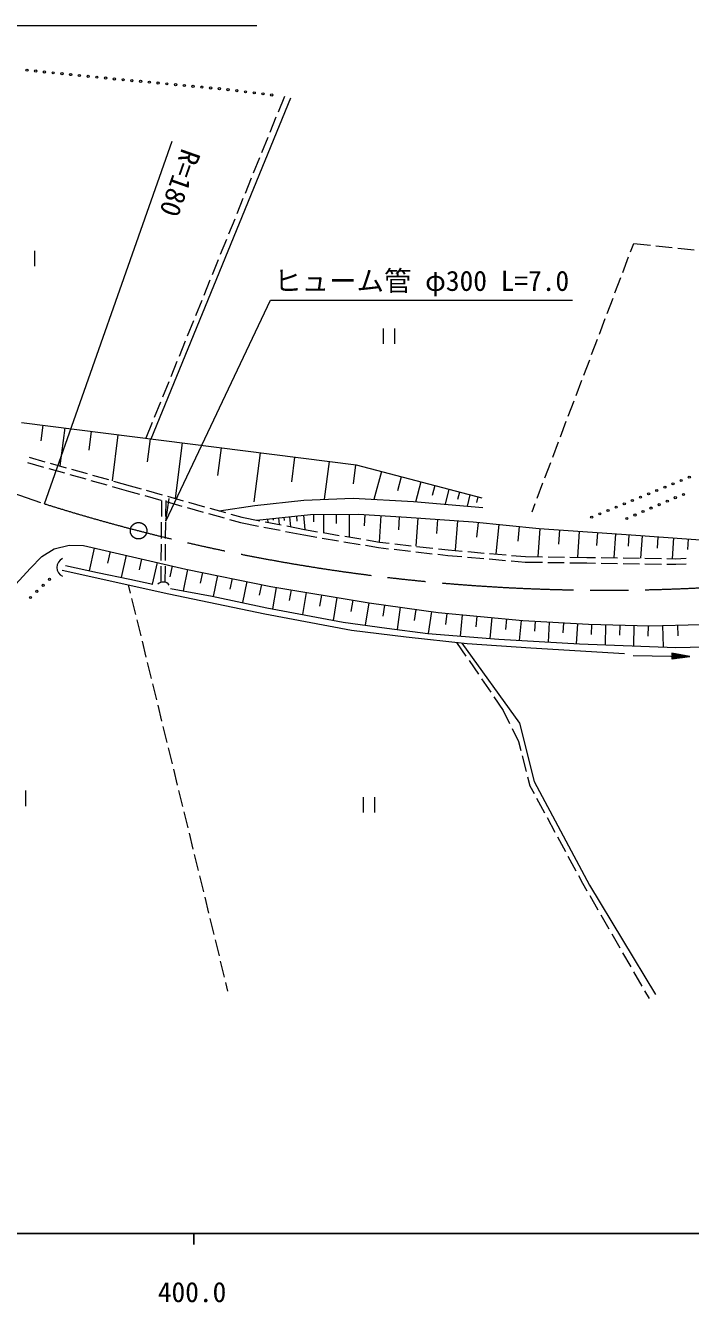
# Model space of a CAD drawing. Units: millimetres, scale not verified. Extents: x 40000 to 680000, y 20000 to 380000.
# Drawn here: x 452679 to 513230, y 198715 to 315000 of the extents above; entities that cross this region are included whole.
import ezdxf
from ezdxf.enums import TextEntityAlignment as Align

# ---------------------------------------------------------------- set-up
doc = ezdxf.new("R2010")
doc.units = ezdxf.units.MM
doc.header["$LTSCALE"] = 1000
doc.linetypes.add('CHAIN', pattern=[18.5, 12, -1.5, 3.5, -1.5])
for name, color, linetype, lineweight in [('M-BMK', 2, 'CHAIN', 13), ('M-STR-HTXT', 7, 'Continuous', 13), ('M-TTL-BAND', 7, 'Continuous', 25), ('M-WORK', 1, 'Continuous', 13)]:
    doc.layers.add(name, color=color, linetype=linetype, lineweight=lineweight)
doc.styles.add('ＭＳ ゴシック', font='')
doc.styles.get('ＭＳ ゴシック').set_extended_font_data('MS Gothic')

msp = doc.modelspace()

# ---------------------------------------------------------------- linework, layer by layer
at = {"layer": 'M-BMK'}
msp.add_line((425211, 281552), (454395, 271451), dxfattribs=at)
msp.add_circle((462973, 268992), 750, dxfattribs=at)
msp.add_arc((505522, 433581), 170000, 252.49728, 280.53592, dxfattribs=at)
at = {"layer": 'M-STR-HTXT'}
for p, q in [((454395, 271451), (466027, 304462)), ((465454, 269866), (465768, 271930))]:
    msp.add_line(p, q, dxfattribs=at)
for points in [[(432500, 283000), (445000, 315000), (473750, 315000)], [(465454, 269866), (475000, 290000), (502500, 290000)]]:
    msp.add_lwpolyline(points, dxfattribs=at)
at = {"layer": 'M-TTL-BAND'}
for p, q in [((40000, 205000), (579000, 205000)), ((468000, 205000), (468000, 204000))]:
    msp.add_line(p, q, dxfattribs=at)
at = {"layer": 'M-WORK'}
for p, q in [((464118, 277355), (476837, 308402)), ((476254, 308542), (475674, 307112)), ((475486, 306649), (474923, 305259)), ((474735, 304795), (474172, 303405)), ((473984, 302942), (473420, 301552)), ((473233, 301088), (472669, 299698)), ((472481, 299235), (471918, 297844)), ((471730, 297381), (471167, 295991)), ((470979, 295528), (470415, 294137)), ((453521, 293086), (453521, 294486)), ((507774, 294389), (508062, 295148)), ((508062, 295148), (509584, 294988)), ((510081, 294936), (511573, 294779)), ((512070, 294727), (513562, 294570)), ((470228, 293674), (469664, 292284)), ((507065, 292519), (507597, 293922)), ((506356, 290649), (506888, 292051)), ((469476, 291820), (468913, 290430)), ((468725, 289967), (468162, 288577)), ((505647, 288779), (506179, 290181)), ((467974, 288113), (467410, 286723)), ((485244, 287405), (485244, 286005)), ((486294, 286005), (486294, 287405)), ((504938, 286909), (505470, 288311)), ((467223, 286260), (466659, 284870)), ((504229, 285039), (504761, 286441)), ((466471, 284406), (465908, 283016)), ((503520, 283168), (504052, 284571)), ((502811, 281298), (503343, 282701)), ((465720, 282553), (465157, 281163)), ((464969, 280699), (464405, 279309)), ((502102, 279428), (502634, 280831)), ((452320, 278851), (482801, 274985)), ((454253, 278606), (454073, 277183)), ((456246, 278353), (455807, 274892)), ((458668, 278046), (458449, 276316)), ((464218, 278846), (463638, 277416)), ((501393, 277558), (501925, 278961)), ((461091, 277739), (460560, 273552)), ((464021, 277367), (463756, 275274)), ((466952, 276995), (466309, 271931)), ((500684, 275688), (501216, 277091)), ((453001, 275685), (454445, 275277)), ((470496, 276546), (470175, 274014)), ((474041, 276096), (473473, 271613)), ((477180, 275698), (476895, 273456)), ((452866, 275203), (454309, 274796)), ((454790, 274660), (456234, 274253)), ((454926, 275141), (456370, 274734)), ((456851, 274598), (458295, 274191)), ((480318, 275300), (479881, 271857)), ((482728, 274994), (482510, 273273)), ((482801, 274985), (494220, 271988)), ((499975, 273818), (500507, 275221)), ((456715, 274117), (458159, 273710)), ((458640, 273574), (460084, 273167)), ((458776, 274055), (460219, 273648)), ((460701, 273512), (462205, 273088)), ((485080, 274387), (484407, 271825)), ((486873, 273916), (486537, 272635)), ((488667, 273445), (488184, 271607)), ((499266, 271948), (499798, 273350)), ((460565, 273031), (462069, 272607)), ((462069, 272607), (463070, 272325)), ((462205, 273088), (463196, 272809)), ((463551, 272189), (464995, 271782)), ((463677, 272673), (465121, 272266)), ((465602, 272131), (467046, 271724)), ((489954, 273108), (489712, 272188)), ((491240, 272770), (490882, 271404)), ((492196, 272519), (492017, 271836)), ((493152, 272268), (492881, 271235)), ((465077, 270277), (465093, 271755)), ((465458, 270277), (465473, 271754)), ((465476, 271646), (466920, 271240)), ((467401, 271104), (468845, 270697)), ((467527, 271588), (468971, 271181)), ((469452, 271046), (470896, 270639)), ((470297, 270808), (473570, 271300)), ((473570, 271300), (478019, 271780)), ((478019, 271780), (482521, 271966)), ((482521, 271966), (488009, 271646)), ((488009, 271646), (494323, 271114)), ((493875, 272078), (493740, 271562)), ((498801, 270722), (499089, 271480)), ((469326, 270562), (470770, 270155)), ((471251, 270019), (472252, 269737)), ((471377, 270503), (472368, 270224)), ((472368, 270224), (474005, 269904)), ((473727, 269958), (478630, 270468)), ((474496, 269808), (475968, 269521)), ((474722, 270062), (474753, 269758)), ((475219, 270113), (475235, 269962)), ((475717, 270165), (475780, 269558)), ((476214, 270217), (476245, 269913)), ((476711, 270268), (476806, 269357)), ((477349, 270335), (477396, 269879)), ((477987, 270401), (478122, 269101)), ((478630, 270468), (482999, 270494)), ((478899, 270469), (478903, 269816)), ((479814, 270475), (479824, 268814)), ((480976, 270482), (480981, 269652)), ((482138, 270489), (482151, 268423)), ((482999, 270494), (487369, 270228)), ((483584, 270459), (483521, 269427)), ((485028, 270371), (484881, 267963)), ((486713, 270268), (486640, 269064)), ((487369, 270228), (493443, 269802)), ((488398, 270156), (488217, 267580)), ((490201, 270029), (490110, 268741)), ((492004, 269903), (491815, 267211)), ((493443, 269802), (499463, 269189)), ((465057, 268278), (465072, 269777)), ((465437, 268277), (465453, 269777)), ((472252, 269737), (473903, 269415)), ((474393, 269319), (475866, 269031)), ((476356, 268935), (478007, 268613)), ((476459, 269425), (478096, 269105)), ((478096, 269105), (479281, 268906)), ((479774, 268823), (481253, 268574)), ((493887, 269756), (493751, 268414)), ((495767, 269565), (495494, 266890)), ((497639, 269375), (497503, 268037)), ((499512, 269186), (499335, 266625)), ((499463, 269189), (507823, 268611)), ((501305, 269062), (501216, 267781)), ((503097, 268938), (502934, 266573)), ((504752, 268823), (504671, 267641)), ((506408, 268709), (506257, 266524)), ((507622, 268625), (507549, 267599)), ((455301, 267352), (456660, 267672)), ((456660, 267672), (457965, 267645)), ((457965, 267645), (467276, 265507)), ((465036, 266278), (465051, 267778)), ((465416, 266277), (465432, 267777)), ((478007, 268613), (479201, 268412)), ((479694, 268329), (481173, 268080)), ((481666, 267997), (483145, 267748)), ((481746, 268491), (483225, 268242)), ((483638, 267665), (484833, 267464)), ((483718, 268159), (484903, 267959)), ((484833, 267464), (485744, 267360)), ((484903, 267959), (485804, 267856)), ((486301, 267799), (487791, 267628)), ((488288, 267571), (489778, 267400)), ((507823, 268611), (517254, 267945)), ((508821, 268541), (508676, 266488)), ((510257, 268439), (510185, 267413)), ((511694, 268338), (511560, 266446)), ((513018, 268244), (512951, 267298)), ((453090, 265541), (454155, 266660)), ((454155, 266660), (455301, 267352)), ((458940, 267421), (458465, 265352)), ((460388, 267089), (460151, 266054)), ((461837, 266756), (461373, 264739)), ((463249, 266432), (463017, 265423)), ((486241, 267303), (487731, 267132)), ((488228, 267075), (489718, 266904)), ((490215, 266847), (491127, 266743)), ((490275, 267344), (491177, 267240)), ((491127, 266743), (492414, 266633)), ((491177, 267240), (492451, 267132)), ((492912, 266590), (494407, 266463)), ((492950, 267089), (494444, 266962)), ((494905, 266421), (496400, 266293)), ((494942, 266919), (496437, 266792)), ((496935, 266749), (498210, 266641)), ((498210, 266641), (499757, 266619)), ((500257, 266612), (501757, 266590)), ((502257, 266583), (503804, 266561)), ((503804, 266561), (504591, 266549)), ((505091, 266542), (506591, 266519)), ((507091, 266512), (508590, 266490)), ((509090, 266482), (510590, 266460)), ((511090, 266453), (511876, 266441)), ((511876, 266441), (512826, 266482)), ((450026, 262210), (453090, 265541)), ((456027, 265400), (465724, 263242)), ((456312, 265817), (459245, 265184)), ((459245, 265184), (462176, 264571)), ((464661, 266108), (464208, 264134)), ((465015, 264300), (465031, 265778)), ((465396, 264300), (465411, 265777)), ((466043, 265790), (465816, 264803)), ((467426, 265476), (467022, 263528)), ((467276, 265507), (475002, 263909)), ((468790, 265194), (468588, 264220)), ((496898, 266251), (498185, 266141)), ((498185, 266141), (499741, 266119)), ((500241, 266112), (501741, 266090)), ((502241, 266083), (503797, 266061)), ((503797, 266061), (504591, 266049)), ((505091, 266042), (506591, 266019)), ((507090, 266012), (508590, 265990)), ((509090, 265982), (510590, 265960)), ((511090, 265953), (511884, 265941)), ((511884, 265941), (512847, 265983)), ((462033, 264064), (462220, 263297)), ((462176, 264571), (464280, 264118)), ((470154, 264912), (469759, 263005)), ((471488, 264636), (471291, 263683)), ((472823, 264360), (472428, 262449)), ((474160, 264083), (473963, 263128)), ((462339, 262812), (462695, 261355)), ((465724, 263242), (474462, 261431)), ((465879, 263745), (469662, 263026)), ((469662, 263026), (474644, 261987)), ((475002, 263909), (483980, 262417)), ((475502, 263826), (475179, 261884)), ((476861, 263600), (476699, 262629)), ((478220, 263374), (477886, 261366)), ((479626, 263140), (479459, 262136)), ((481032, 262907), (480686, 260829)), ((474644, 261987), (481597, 260655)), ((482486, 262665), (482314, 261626)), ((483941, 262423), (483602, 260386)), ((483980, 262417), (490267, 261538)), ((485373, 262222), (485230, 261199)), ((486805, 262022), (486522, 260000)), ((488220, 261824), (488079, 260813)), ((462814, 260869), (463171, 259412)), ((474462, 261431), (482348, 259939)), ((481597, 260655), (485566, 260122)), ((489636, 261626), (489358, 259639)), ((490267, 261538), (497966, 260819)), ((491030, 261467), (490937, 260468)), ((492428, 261336), (492248, 259401)), ((493783, 261209), (493693, 260242)), ((495138, 261083), (494960, 259177)), ((496472, 260958), (496383, 260005)), ((497806, 260833), (497635, 259001)), ((497966, 260819), (503934, 260472)), ((499092, 260753), (499039, 259835)), ((500378, 260679), (500272, 258849)), ((501659, 260604), (501606, 259689)), ((502940, 260530), (502834, 258700)), ((482348, 259939), (487330, 259326)), ((485566, 260122), (489323, 259642)), ((487330, 259326), (492898, 258713)), ((489323, 259642), (495770, 259110)), ((503934, 260472), (509502, 260339)), ((504221, 260465), (504199, 259549)), ((505504, 260435), (505460, 258598)), ((506789, 260404), (506767, 259486)), ((508075, 260373), (508030, 258504)), ((509383, 260342), (509361, 259407)), ((509502, 260339), (514190, 260446)), ((510691, 260366), (510736, 258406)), ((512063, 260397), (512086, 259417)), ((463289, 258926), (463646, 257469)), ((491938, 258819), (492783, 257584)), ((492405, 258768), (497674, 251478)), ((492898, 258713), (498705, 258340)), ((495770, 259110), (503123, 258683)), ((498705, 258340), (507230, 257807)), ((503123, 258683), (511887, 258364)), ((511887, 258364), (516070, 258444)), ((493066, 257172), (493913, 255934)), ((508001, 257641), (513162, 257550)), ((511529, 257836), (511520, 257321)), ((511520, 257321), (513162, 257550)), ((511520, 257329), (511567, 257328)), ((511521, 257379), (511886, 257372)), ((511522, 257429), (512205, 257416)), ((511523, 257479), (512524, 257461)), ((511524, 257529), (512843, 257505)), ((511525, 257629), (512845, 257605)), ((511526, 257679), (512528, 257661)), ((511527, 257729), (512211, 257716)), ((511528, 257779), (511894, 257772)), ((513162, 257550), (511529, 257836)), ((511529, 257829), (511576, 257828)), ((463765, 256983), (464121, 255526)), ((464240, 255041), (464596, 253584)), ((494195, 255521), (495043, 254284)), ((495325, 253871), (496171, 252636)), ((464715, 253098), (465071, 251641)), ((496171, 252636), (496759, 251442)), ((497674, 251478), (498993, 246163)), ((465190, 251155), (465547, 249698)), ((496980, 250994), (497569, 249799)), ((465665, 249213), (466022, 247756)), ((497569, 249799), (497777, 248992)), ((497902, 248507), (498276, 247055)), ((466141, 247270), (466497, 245813)), ((498400, 246571), (498608, 245763)), ((498608, 245763), (498985, 245066)), ((498993, 246163), (504048, 236712)), ((452712, 243926), (452712, 245326)), ((466616, 245327), (466972, 243870)), ((483424, 244719), (483424, 243319)), ((484474, 243319), (484474, 244719)), ((499223, 244626), (499936, 243307)), ((467091, 243384), (467447, 241927)), ((500174, 242867), (500887, 241547)), ((467566, 241442), (467923, 239985)), ((501125, 241107), (501838, 239788)), ((468041, 239499), (468398, 238042)), ((502076, 239348), (502789, 238029)), ((468517, 237556), (468873, 236099)), ((503027, 237589), (503403, 236892)), ((503403, 236892), (503806, 236194)), ((504048, 236712), (510042, 226762)), ((468992, 235613), (469348, 234156)), ((504056, 235761), (504806, 234462)), ((505056, 234029), (505806, 232729)), ((469467, 233671), (469823, 232214)), ((469942, 231728), (470299, 230271)), ((506056, 232296), (506805, 230997)), ((507055, 230564), (507805, 229265)), ((470417, 229785), (470774, 228328)), ((508055, 228832), (508805, 227533)), ((470892, 227843), (471080, 227076)), ((509055, 227100), (509458, 226402))]:
    msp.add_line(p, q, dxfattribs=at)
for centre in [(452808, 310933), (453604, 310853), (454400, 310774), (455196, 310694), (455992, 310614), (456788, 310535), (457584, 310455), (458380, 310376), (459176, 310296), (459972, 310216), (460768, 310137), (461565, 310061), (462361, 309987), (463158, 309913), (463955, 309839), (464751, 309764), (465548, 309690), (466344, 309616), (467141, 309542), (467937, 309467), (468734, 309393), (469530, 309319), (470327, 309245), (471122, 309158), (471916, 309062), (472711, 308967), (473505, 308872), (474299, 308777), (475094, 308681), (511642, 273265), (512382, 273568), (513122, 273872), (508682, 272050), (509422, 272354), (510162, 272657), (510902, 272961), (512592, 272298), (506461, 271139), (507201, 271443), (507942, 271746), (509644, 271054), (510379, 271369), (511115, 271683), (511850, 271997), (504241, 270228), (504981, 270532), (505721, 270835), (507437, 270111), (508172, 270425), (508908, 270740), (454284, 264023), (454862, 264576), (453128, 262917), (453706, 263470)]:
    msp.add_circle(centre, 100, dxfattribs=at)
for centre, radius, start, end in [((456431, 265651), 897, 115.7478, 244.2522), ((465205, 263636), 691, 36.07779, 133.45448)]:
    msp.add_arc(centre, radius, start, end, dxfattribs=at)

# ---------------------------------------------------------------- texts
at = {"layer": 'M-STR-HTXT', "style": 'ＭＳ ゴシック'}
msp.add_text('R=180', height=1833, rotation=250.589, dxfattribs=at).set_placement((466754, 300655), align=Align.MIDDLE_CENTER)
msp.add_text('ヒューム管 φ300 L=7.0', height=1833, dxfattribs=at).set_placement((488750, 291750), align=Align.MIDDLE_CENTER)
at = {"layer": 'M-TTL-BAND', "style": 'ＭＳ ゴシック'}
msp.add_text('400.0', height=1833, dxfattribs=at).set_placement((467844, 198195), align=Align.BOTTOM_CENTER)

doc.saveas('drawing.dxf')
